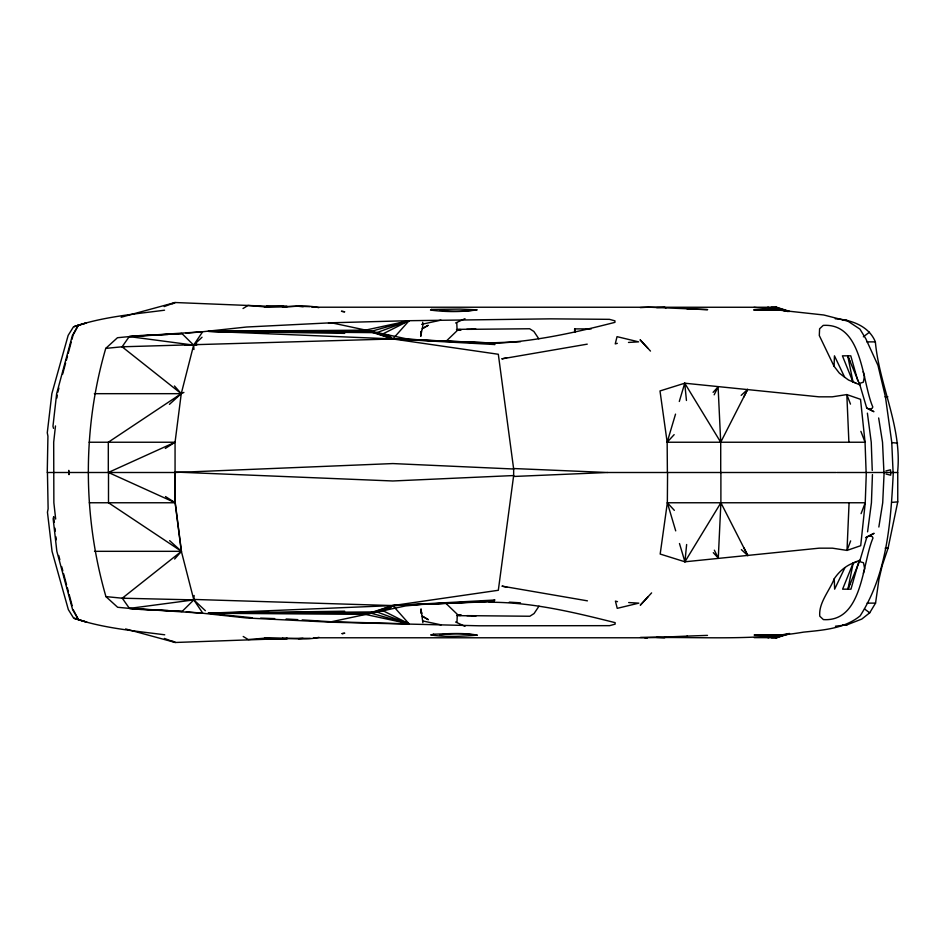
<?xml version="1.0" encoding="UTF-8"?>
<svg xmlns="http://www.w3.org/2000/svg" width="945" height="945" viewBox="0 0 945 945"><rect width="100%" height="100%" fill="white"/><g stroke="black" fill="none" stroke-linecap="round" stroke-linejoin="round"><path stroke-width="1.42" d="M68.654 472.5C68.89 465.094 68.867 479.918 69.115 472.5M866.317 472.5L865.242 502.764L860.706 545.69L847.015 550.415L832.439 548.171L819.138 548.171L684.924 561.791L660.177 554.053L667.347 502.764L667.572 472.5M844.653 377.209L839.361 373.145L834.069 366.282L834.447 355.828L844.653 377.209L848.504 380.008L859.867 384.887L866.707 407.968L873.912 411.689L866.6 407.968M872.436 474.567L871.432 502.764L867.581 531.846M422.887 622.731L420.997 608.899L421.494 613.624L421.399 612.265M456.978 622.058L457.297 614.297L446.182 603.631M849.082 502.764L847.015 550.415L850.654 540.883M893.273 472.854C890.816 521.675 887.272 573.662 860.139 615.88C844.369 628.744 823 630.114 803.51 632.134C751.027 640.993 697.741 636.493 644.797 637.733L647.384 637.78L313.527 637.78M713.286 552.66L718.283 558.082L720.893 502.764L720.893 472.5M884.118 472.5L882.713 502.764L878.85 527.026M194.138 595.492L193.82 599.886L202.844 613.258L246.704 617.983L331.553 622.223L479.15 625.791L609.62 625.661L615.124 624.149L615.124 622.649C575.399 612.703 534.917 602.804 493.786 602.272L488.978 602.024L491.943 600.902M421.21 332.734L421.305 331.376L420.808 336.101L421.305 331.376M890.887 472.5L890.662 475.181L886.056 474.036M741.376 549.624L747.838 555.601L720.893 502.764L684.924 561.791L686.637 544.521M168.127 610.576L141.254 609.525L117.641 607.281L105.934 596.614C82.723 516.265 82.298 428.735 105.757 348.386L117.463 337.719L141.065 335.475L167.95 334.424M55.483 425.947L53.688 442.236L53.865 502.764L55.672 519.053M56.924 398.01L57.255 395.116M205.384 610.718L193.82 599.886L181.251 550.876L175.061 502.315L175.061 442.236L181.251 393.675L193.642 345.114L202.667 331.742L246.515 327.017L331.364 322.777L409.102 320.698L550.557 318.843L609.442 319.339L614.935 320.851L614.935 322.351C576.249 332.25 536.784 341.18 496.81 343.177L208.349 331.317L365.361 330.159L409.102 320.698L392.837 338.96L122.082 346.791L129.264 336.597L202.667 331.742L186.106 333.207M365.361 330.159L392.837 338.96L498.322 354.269L513.655 469.003L513.655 475.548L498.322 590.282L392.837 605.58L208.349 613.222L252.173 617.758M835.439 626.216L847.027 624.822L861.805 619.058L869.683 612.844L875.554 603.123L878.909 579.604L882.252 565.441L888.076 548.171L897.75 501.854L897.75 472.5M860.044 560.113L847.925 589.172L853.205 562.936L860.044 560.113L866.896 537.032L874.101 533.311L865.596 537.646M420.915 335.097L422.84 325.647L422.698 322.269M57.787 392.281L58.909 388.1M62.63 374.173L65.618 363.034M66.363 360.246L67.485 356.064M68.229 353.276L71.206 342.137M71.962 339.349L73.072 335.168M869.14 535.791L872.282 536.606L873.003 538.024C862.112 562.712 862.974 622.153 823.39 619.601L819.787 616.211C818.453 602.863 829.533 590.873 834.258 578.718C839.396 571.099 846.992 564.567 856.005 562.145M858.816 561.342L850.961 589.172L842.609 589.172L853.205 562.936M863.376 573.261L864.651 568.736L863.506 562.759L859.985 561.696M667.383 472.5L667.158 442.236L675.533 414.123M679.301 401.471L684.735 383.209L818.949 396.829L832.25 396.829L846.826 394.585L860.517 399.31L865.053 442.236L866.128 472.5L897.561 472.5C902.416 427.258 879.346 386.115 875.365 341.877C868.987 326.001 851.126 319.693 835.25 318.784M861.072 513.655L865.242 502.764L667.347 502.764L675.71 530.877M847.925 589.172L850.512 582.545M844.842 567.791L834.636 589.172L834.258 578.718M714.16 394.821L718.094 386.918L720.716 442.236L720.716 472.5M743.762 397.124L747.649 389.399L741.187 395.376M747.649 389.399L720.716 442.236L684.735 383.209L660 390.946L667.158 442.236L865.053 442.236L860.883 431.345M73.722 333.963L78.199 325.446L72.399 335.475L56.653 393.675L52.967 426.23L53.511 428.368M538.981 606.182L534.067 613.541L529.838 616.246L466.924 615.644M174.624 559.038L181.44 551.325L175.25 502.764L175.25 472.5L47.25 472.5L47.935 436.153L47.274 432.798L51.857 393.675L68.158 335.38L73.474 326.828C102.651 316.764 134.048 314.189 164.548 310.196M647.975 596.827L640.273 605.213L651.613 592.893M667.158 442.236L674.151 434.641M713.097 392.34L718.094 386.918M185.102 599.874L193.82 599.886L129.453 608.403L182.149 611.427L193.82 599.886L122.259 598.209L129.453 608.403L202.844 613.258L186.295 611.793M282.531 638.147L283.405 638.643L264.458 638.099L287.363 638.489L175.297 642.482L125.602 628.945M267.482 638.182L266.856 638.785L287.363 638.489M202.041 337.235L193.642 345.114L184.913 345.126M169.427 404.354L181.251 393.675L183.909 392.423M445.993 341.369L457.108 330.703L456.789 322.942M122.259 598.209L181.44 551.325L169.616 540.646M863.34 336.822L869.495 332.156M165.304 448.438L175.061 442.236L89.125 442.236M474.862 309.925C463.475 311.578 451.19 311.708 439.72 310.066M243.019 308.519L248.027 305.459L267.589 307.09L266.667 306.215L175.108 302.518L121.161 317.225M423.407 328.092L428.179 325.304L422.261 328.683M282.354 306.853L296.517 306.204M172.545 303.829L175.108 302.518L164.206 306.57M378.39 333.868L382.796 333.939L409.102 320.698L371.031 331.388L208.349 331.317L268.51 332.628M379.866 610.659L382.796 610.612L392.837 605.58L494.967 600.004L492.002 601.126L392.837 605.58L193.642 599.437M455.596 322.989L464.987 318.678M175.061 442.236L108.309 472.5L108.309 442.236L181.251 393.675L174.435 385.962M365.361 614.392L392.837 605.58L409.102 623.854L365.361 614.392L208.349 613.222L376.854 611.899L392.837 605.58L493.514 601.197M318.997 637.332C307.42 640.084 295.076 638.253 283.228 638.643M344.677 333.361L208.349 331.317L376.854 332.652L409.102 320.698M783.499 634.78L775.621 637.686L754.193 637.627M268.51 611.923L208.349 613.222L371.031 613.163L392.837 605.58L388.832 609.301L384.438 609.395M196.418 344.169L193.642 345.114L129.264 336.597L181.96 333.573L193.642 345.114L193.949 349.508M771.38 637.78L776.861 637.733L789.453 633.705M789.512 633.445L775.621 637.686L776.861 637.733M439.909 634.934C451.367 633.292 463.652 633.422 475.051 635.075M421.635 324.348L440.937 320.131M196.43 344.334L193.642 345.114L197.989 344.405M617.309 343.342L615.242 343.909L617.038 336.656L638.619 341.854L628.484 342.444M868.963 409.209L872.105 408.394L872.814 406.976C861.923 382.288 862.797 322.847 823.201 325.399L819.598 328.789L819.303 335.546L834.069 366.282M196.477 344.382L193.642 345.114L196.525 344.523M885.878 470.964L890.485 469.819L890.71 472.5M780.664 634.721L767.801 637.651L788.555 633.575M506.792 357.753L501.795 358.876L587.247 344.157M302.152 619.92L331.364 621.763L405.511 605.934L421.305 604.434L493.904 601.492M328.47 323.249L331.364 322.777L405.511 338.605L421.305 340.117L496.81 343.177M105.757 348.386L124.799 346.531M892.222 502.374L897.75 501.854M298.478 638.714L302.979 638.3M267.766 637.91L248.216 639.541L243.208 636.481M174.967 334.034L181.96 333.573M640.332 307.609L648.305 307.16L707.581 309.617M656.657 307.609L664.63 307.16L665.894 307.976M466.735 329.356L529.649 328.754L533.878 331.459L538.804 338.818M665.894 637.024L640.521 637.391M286.548 306.653C297.226 306.416 308.389 305.129 318.808 307.668M513.655 475.548L392.837 480.981L175.061 472.051M687.216 636.103L665.705 637.024L664.441 637.84L656.468 637.391M514.352 476.445L607.245 472.5L514.163 468.555M175.061 472.5L392.837 463.57L513.655 469.003M471.484 329.309L475.89 329.132L458.443 329.356M520.471 341.712L488.801 342.976L491.766 344.098M286.689 638.336L310.196 638.336M687.027 636.103L707.474 635.383M789.264 311.295L776.672 307.267L311.862 307.219M267.34 306.853L287.174 306.511L266.667 306.215L283.594 306.357L264.269 306.901L267.589 307.09M208.349 613.222L344.677 611.179M842.574 320.178L846.838 320.178M591.239 328.895L574.619 328.895L574.654 331.825M456.482 329.569L460.581 329.569M866.884 341.877L875.365 341.877M94.335 393.675L181.251 393.675L122.082 346.791M884.981 396.829L887.887 396.829M607.068 472.5L836.431 472.5M837.116 472.5L865.644 472.5M89.314 502.764L175.25 502.764L165.493 496.562M885.17 548.171L888.076 548.171M94.524 551.325L181.44 551.325L108.498 502.764L108.498 472.5L175.25 502.764M867.073 603.123L875.554 603.123M456.659 615.431L460.758 615.431M842.763 624.822L847.027 624.822M771.191 307.219L776.672 307.267M458.62 615.644L476.079 615.868L471.673 615.691M331.364 621.763L409.102 623.854L382.796 610.612M310.007 306.664L298.478 306.286L303.168 306.7M274.723 618.609L260.666 618.101M286.146 618.987L297.769 619.636M164.737 634.804C134.237 630.811 102.84 628.236 73.663 618.172L68.347 609.62L52.046 551.325L47.451 512.202L48.124 508.847L47.439 472.5M687.027 308.897L707.474 309.617M296.328 306.204L298.821 306.298M283.228 306.357L287.174 306.511M461.384 615.289L458.443 615.171L461.266 615.325M628.673 602.556L638.808 603.146L617.227 608.344L615.419 601.091L617.498 601.658M509.331 602.142L520.471 602.827M175.156 610.966L182.149 611.427M892.033 442.626L897.561 443.146M105.934 596.614L124.988 598.468M754.004 307.373L823.768 314.992L847.889 321.17L859.95 329.12L865.856 338.842L877.976 365.396L885.43 396.829L891.749 442.236L893.096 472.5M587.436 600.843L501.972 586.124L506.981 587.247M788.366 311.425L767.624 307.349L780.476 310.279M441.126 624.869L423.088 621.03M782.33 310.102L787.906 311.543M371.031 613.163L409.102 623.854L376.854 611.899M857.836 380.87L850.783 355.828L842.42 355.828L853.016 382.063L855.816 382.855M789.323 311.555L775.443 307.314L785.933 311.188M371.031 331.388L392.837 338.96L494.967 344.547L492.002 343.425L392.837 338.96L376.854 332.652M164.395 638.43L175.297 642.482L172.722 641.171M455.596 622.011L464.987 626.322M382.796 333.939L392.837 338.96L388.832 335.251M422.45 616.317L428.368 619.696L422.403 616.211M864.545 608.958L869.683 612.844M650.479 351.079L640.084 339.787L647.797 348.173M667.347 502.764L674.34 510.359M73.261 609.832L78.388 619.554L72.588 609.525L56.842 551.325L53.156 518.77L53.7 516.631L54.349 522.408M743.939 547.876L747.838 555.601M714.349 550.179L718.283 558.082M853.016 382.063L847.736 355.828L859.867 384.887L858.627 383.658L863.317 382.241L864.462 376.264L863.187 371.739M847.736 355.828L850.335 362.455M850.476 404.117L846.826 394.585L848.893 442.236M679.479 543.529L684.924 561.791M58.72 555.506L59.83 559.688M61.697 566.646L62.819 570.827M63.563 573.615L66.552 584.754M67.296 587.542L68.418 591.724M69.162 594.511L72.139 605.65M878.661 417.973L882.524 442.236L883.929 472.5M867.392 413.154L871.243 442.236L872.247 470.433M54.999 528.196L55.318 531.09M55.968 536.866L56.298 539.76M421.104 609.903L421.494 613.624M684.735 383.209L686.448 400.479M574.879 328.895L574.879 331.825M575.233 328.895L575.233 331.825L575.233 328.895M431.499 309.417L430.518 310.066C445.78 312.122 462.022 312.074 477.166 309.854L460.132 309.074L431.499 309.417M77.585 325.446L74.395 326.616L86.444 322.93L77.585 325.446M433.578 634.201L430.707 634.934C445.638 637.296 461.999 636.351 477.355 635.146C463.144 632.5 448.06 633.811 433.578 634.201M342.102 633.634L344.76 633.209L342.125 633.622M756.13 634.839L754.122 635.052L778.125 634.745L756.13 634.839M461.089 329.675L458.254 329.829L461.195 329.71M777.936 310.255L753.933 309.948L777.936 310.255M344.582 311.791L341.523 311.283L344.582 311.791M86.633 622.07L74.572 618.384L86.633 622.07"/></g></svg>
